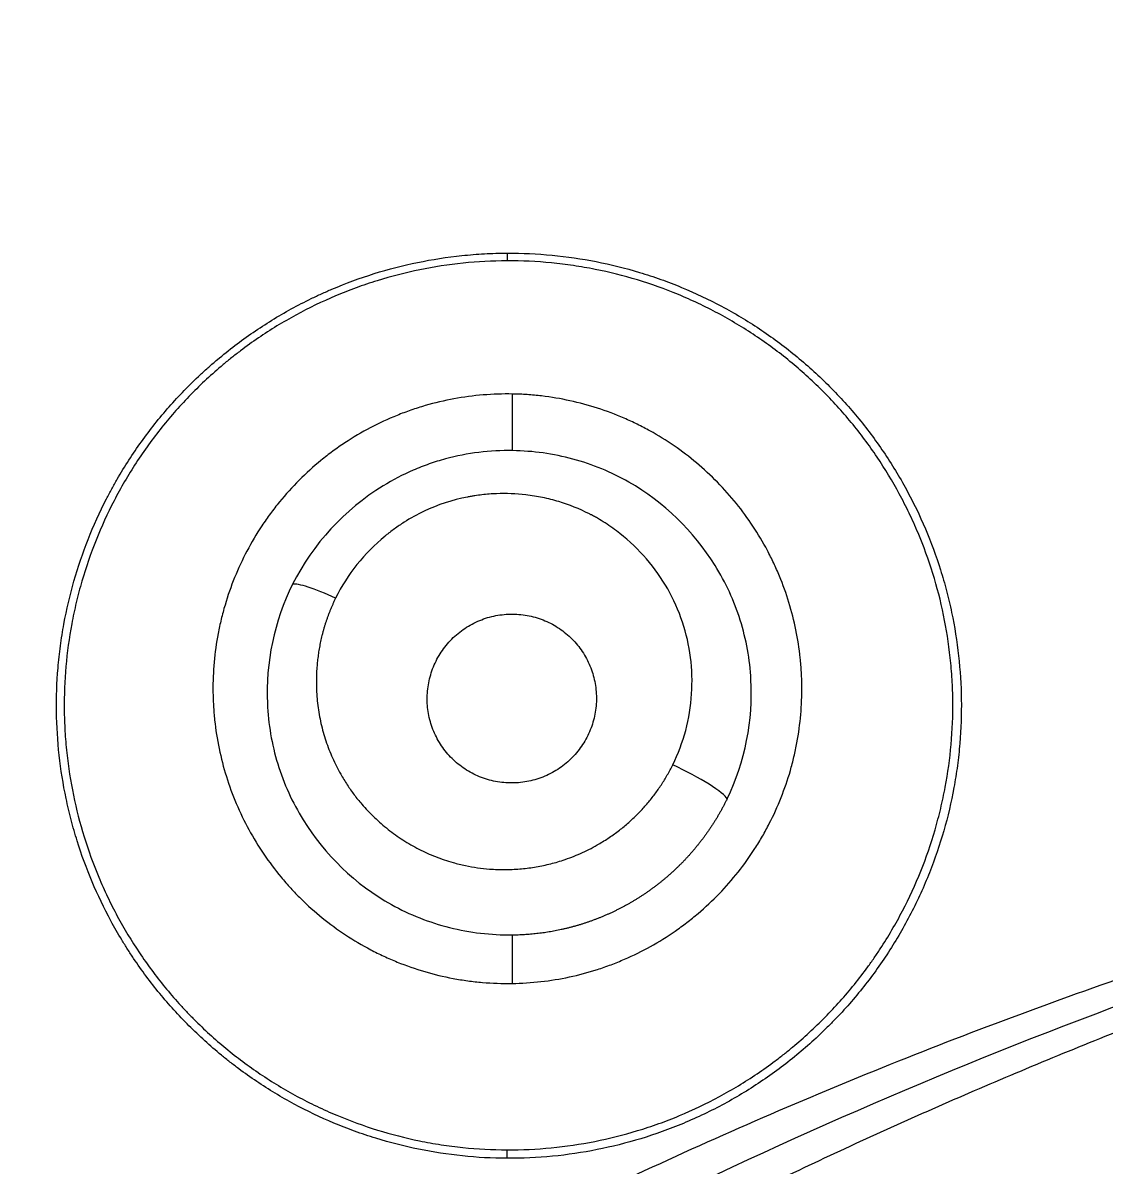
# Model space of a CAD drawing. Extents: x 541 to 1062, y 0 to 382.
# Drawn here: x 880.79 to 886.63, y 300.94 to 307.1 of the extents above; entities that cross this region are included whole.
import ezdxf

# ---------------------------------------------------------------- set-up
doc = ezdxf.new("R2010")
doc.units = 0
doc.header["$LTSCALE"] = 10
doc.header["$MEASUREMENT"] = 0
doc.header["$PDMODE"] = 3
doc.header["$PDSIZE"] = -10
doc.layers.get('0').update_dxf_attribs({"linetype": 'CONTINUOUS'})
doc.layers.get('DEFPOINTS').update_dxf_attribs({"linetype": 'CONTINUOUS'})
doc.layers.add('1', color=7, linetype='CONTINUOUS')
doc.styles.add('Daelim Dimension', font='')
doc.styles.get('Daelim Dimension').set_extended_font_data('NanumGothic')
doc.dimstyles.new('DEFAULT', dxfattribs={"dimscale": 2, "dimtxt": 2, "dimasz": 2, "dimexe": 0, "dimexo": 2, "dimgap": 1, "dimtad": 1, "dimdec": 1, "dimzin": 9, "dimdsep": 46, "dimtxsty": 'Daelim Dimension', "dimcen": 0.5, "dimclrd": 252, "dimclre": 252, "dimclrt": 3, "dimadec": 1, "dimazin": 0, "dimtfac": 1, "dimtdec": 1, "dimtix": 1, "dimtmove": 0, "dimatfit": 3, "dimfxl": 1, "dimtolj": 1, "dimtzin": 1, "dimlwd": 9, "dimlwe": 9, "dimarcsym": 0})

# ---------------------------------------------------------------- blocks, each defined once
blk = doc.blocks.new('*D10')
at = {"color": 5, "linetype": 'ByBlock', "lineweight": 9, "ltscale": 0.5, "transparency": 16777216}
for p, q in [((845.7003, 280.0728), (845.7003, 341.2206)), ((849.7003, 341.2206), (941.7003, 341.2206)), ((945.7003, 280.0745), (945.7003, 341.2206))]:
    blk.add_line(p, q, dxfattribs=at)
at = {"color": 5, "ltscale": 0.5, "transparency": 16777216}
for points in [[(849.7003, 341.8873), (849.7003, 340.5539), (845.7003, 341.2206)], [(941.7003, 341.8873), (941.7003, 340.5539), (945.7003, 341.2206)]]:
    blk.add_solid(points, dxfattribs=at)
at = {"layer": 'DEFPOINTS', "color": 0, "ltscale": 0.5, "transparency": 16777216}
for p in [(945.7003, 341.2206), (845.7003, 276.0728), (945.7003, 276.0745)]:
    blk.add_point(p, dxfattribs=at)
at = {"color": 7, "ltscale": 0.5, "transparency": 16777216, "insert": (895.7003, 346.2206), "char_height": 6, "attachment_point": 5, "style": 'Daelim Dimension'}
blk.add_mtext('\\A1;%%C100', dxfattribs=at)

msp = doc.modelspace()

# ---------------------------------------------------------------- linework, layer by layer
at = {"layer": '1', "color": 7, "linetype": 'Continuous', "lineweight": 13}
for p, q in [((883.4026, 305.8616), (883.4026, 305.82)), ((883.4325, 304.7966), (883.4328, 305.1011)), ((883.4297, 302.1795), (883.4295, 301.919)), ((883.4026, 300.975), (883.4026, 301.0209))]:
    msp.add_line(p, q, dxfattribs=at)
at = {"layer": '1', "color": 7, "linetype": 'Continuous', "lineweight": 18}
for radius, start, end in [(45.3527, 90, 267.62063), (41.2, 90, 267.35228), (41.78, 102.53337, 267.39118)]:
    msp.add_arc((895.7003, 276.0745), radius, start, end, dxfattribs=at)
at = {"layer": '1', "color": 7, "linetype": 'Continuous', "lineweight": 13}
for radius, end in [(26.1892, 270), (25.8133, 180)]:
    msp.add_arc((895.7003, 276.0745), radius, 90, end, dxfattribs=at)
for centre, major_axis, ratio, start_param, end_param in [((882.5061, 303.9369), (0.2691, -0.1327), 0.144323, 1.751038, 2.965146), ((884.3226, 303.0393), (-0.2691, 0.1327), 0.143923, 3.317981, 4.877074)]:
    msp.add_ellipse(centre, major_axis=major_axis, ratio=ratio, start_param=start_param, end_param=end_param, dxfattribs=at)
at = {"layer": '1', "color": 7, "linetype": 'Continuous', "lineweight": 18}
for points, weights in [([(895.7003, 326.0745), (868.4388, 326.0745), (845.7003, 307.3351), (845.7003, 276.0745)], [1, 0.732970788325, 0.639202598139, 0.718695429443]), ([(895.7003, 321.9703), (847.6625, 321.9703), (829.2792, 277.5891), (863.2471, 243.6212)], [1, 0.588455621577, 0.588455621577, 1])]:
    msp.add_rational_spline(points, weights, degree=3, dxfattribs=at)
at = {"layer": '1', "color": 7, "linetype": 'Continuous', "lineweight": 13}
for points, knots in [([(853.3351, 276.0745), (853.3351, 278.8473), (853.6082, 281.62), (854.6901, 287.059), (855.4989, 289.7252), (857.6211, 294.8486), (858.9344, 297.3058), (862.0154, 301.9168), (863.7829, 304.0705), (867.7042, 307.9918), (869.858, 309.7593), (874.4689, 312.8403), (876.9261, 314.1537), (882.0496, 316.2759), (884.7157, 317.0846), (890.1548, 318.1665), (892.9275, 318.4396), (895.7003, 318.4396)], [0, 0, 0, 0, 0.125, 0.125, 0.25, 0.25, 0.375, 0.375, 0.5, 0.5, 0.625, 0.625, 0.75, 0.75, 0.875, 0.875, 1, 1, 1, 1]), ([(883.4325, 304.7955), (883.3107, 304.7974), (883.1883, 304.7827), (883.0401, 304.7426), (883.0107, 304.7335), (882.9526, 304.7131), (882.8668, 304.6795), (882.5678, 304.5233), (882.3534, 304.2918), (882.2446, 304.0743)], [0, 0, 0, 0, 0.25, 0.25, 0.3125, 0.3125, 0.375, 0.5, 1, 1, 1, 1]), ([(884.5908, 302.9155), (884.6891, 303.1178), (884.7526, 303.452), (884.6946, 303.7764), (884.6457, 303.9323), (884.626, 303.9832), (884.5804, 304.082), (884.4506, 304.3217), (884.2495, 304.5174), (884.0132, 304.6525), (883.9641, 304.6765), (883.8631, 304.718), (883.7074, 304.7706), (883.5428, 304.7937), (883.4325, 304.7955)], [0, 0, 0, 0, 0.25, 0.375, 0.375, 0.4375, 0.4375, 0.5, 0.75, 0.75, 0.8125, 0.8125, 0.875, 1, 1, 1, 1]), ([(882.2446, 304.0743), (882.1445, 303.8743), (882.0758, 303.54), (882.1316, 303.2105), (882.1804, 303.0512), (882.2002, 302.9991), (882.2462, 302.8982), (882.3774, 302.6533), (882.5828, 302.4541), (882.8275, 302.3175), (882.8784, 302.2934), (882.9833, 302.2521), (883.1451, 302.2004), (883.3159, 302.1801), (883.4297, 302.181)], [0, 0, 0, 0, 0.25, 0.375, 0.375, 0.4375, 0.4375, 0.5, 0.75, 0.75, 0.8125, 0.8125, 0.875, 1, 1, 1, 1]), ([(872.9871, 291.3932), (873.1246, 291.6007), (873.2645, 291.8067), (873.5501, 292.2144), (873.6959, 292.4161), (874.1441, 293.0134), (874.4566, 293.4015), (875.1033, 294.1595), (875.4376, 294.5294), (876.124, 295.2518), (876.4761, 295.6044), (877.1987, 296.29), (877.5693, 296.623), (878.3285, 297.2681), (878.7169, 297.5801), (879.9073, 298.4835), (880.7339, 299.0423), (882.0157, 299.8105), (882.4499, 300.0549), (883.331, 300.5197), (883.7779, 300.74), (884.683, 301.156), (885.1412, 301.3517), (886.0674, 301.7183), (886.5355, 301.8892), (887.4801, 302.2059), (887.9566, 302.3516), (888.6769, 302.5501), (888.9179, 302.6128), (889.4016, 302.731), (889.6444, 302.7865), (890.1316, 302.8898), (890.376, 302.9377), (890.866, 303.0265), (891.1117, 303.0673), (891.604, 303.1425), (891.8506, 303.177), (892.3441, 303.2439), (892.591, 303.276), (892.838, 303.3074)], [0, 0, 0, 0, 0.03125, 0.03125, 0.0625, 0.0625, 0.125, 0.125, 0.1875, 0.1875, 0.25, 0.25, 0.3125, 0.3125, 0.375, 0.375, 0.5, 0.5, 0.5625, 0.5625, 0.625, 0.625, 0.6875, 0.6875, 0.75, 0.75, 0.8125, 0.8125, 0.84375, 0.84375, 0.875, 0.875, 0.90625, 0.90625, 0.9375, 0.9375, 0.96875, 0.96875, 1, 1, 1, 1]), ([(884.5908, 302.9155), (884.5882, 302.9102), (884.5831, 302.8998), (884.5751, 302.8842), (884.567, 302.8687), (884.5586, 302.8534), (884.5501, 302.8382), (884.5413, 302.8231), (884.5324, 302.8082), (884.5233, 302.7933), (884.514, 302.7787), (884.5045, 302.7641), (884.4948, 302.7497), (884.4849, 302.7354), (884.4748, 302.7213), (884.4646, 302.7073), (884.4542, 302.6935), (884.4436, 302.6798), (884.4329, 302.6662), (884.4219, 302.6529), (884.4108, 302.6396), (884.3996, 302.6266), (884.3881, 302.6136), (884.3766, 302.6009), (884.3648, 302.5883), (884.3529, 302.5759), (884.3409, 302.5636), (884.3286, 302.5515), (884.3163, 302.5396), (884.3038, 302.5278), (884.2911, 302.5163), (884.2783, 302.5049), (884.2654, 302.4936), (884.2523, 302.4826), (884.2391, 302.4717), (884.2258, 302.461), (884.2123, 302.4505), (884.1987, 302.4402), (884.185, 302.43), (884.1711, 302.4201), (884.1572, 302.4103), (884.1431, 302.4007), (884.1289, 302.3913), (884.1146, 302.3821), (884.1002, 302.3731), (884.0856, 302.3643), (884.071, 302.3557), (884.0562, 302.3473), (884.0414, 302.3391), (884.0265, 302.331), (884.0114, 302.3232), (883.9963, 302.3156), (883.9811, 302.3081), (883.9658, 302.3009), (883.9504, 302.2939), (883.935, 302.2871), (883.9194, 302.2805), (883.9038, 302.2741), (883.8881, 302.2679), (883.8723, 302.2619), (883.8565, 302.2561), (883.8406, 302.2505), (883.8247, 302.2451), (883.8086, 302.2399), (883.7926, 302.235), (883.7764, 302.2302), (883.7602, 302.2257), (883.744, 302.2214), (883.7277, 302.2173), (883.7114, 302.2134), (883.695, 302.2097), (883.6786, 302.2062), (883.6622, 302.2029), (883.6457, 302.1999), (883.6292, 302.197), (883.6127, 302.1944), (883.5961, 302.192), (883.5795, 302.1898), (883.5629, 302.1878), (883.5463, 302.186), (883.5297, 302.1844), (883.513, 302.1831), (883.4964, 302.1819), (883.4797, 302.181), (883.4631, 302.1803), (883.4464, 302.1798), (883.4353, 302.1796), (883.4297, 302.1795)], [0, 0, 0, 0, 0.012142, 0.024272, 0.03639, 0.048496, 0.06059, 0.072672, 0.084743, 0.096802, 0.10885, 0.120887, 0.132913, 0.144927, 0.156931, 0.168924, 0.180906, 0.192878, 0.204839, 0.21679, 0.228731, 0.240661, 0.252582, 0.264493, 0.276394, 0.288285, 0.300167, 0.31204, 0.323903, 0.335757, 0.347601, 0.359437, 0.371265, 0.383083, 0.394893, 0.406694, 0.418487, 0.430271, 0.442048, 0.453816, 0.465577, 0.47733, 0.489075, 0.500812, 0.512542, 0.524265, 0.53598, 0.547689, 0.55939, 0.571084, 0.582772, 0.594453, 0.606128, 0.617796, 0.629458, 0.641113, 0.652763, 0.664406, 0.676044, 0.687676, 0.699303, 0.710924, 0.722539, 0.73415, 0.745755, 0.757355, 0.76895, 0.780541, 0.792126, 0.803707, 0.815284, 0.826857, 0.838425, 0.849989, 0.861549, 0.873105, 0.884657, 0.896206, 0.907752, 0.919293, 0.930832, 0.942367, 0.953899, 0.965429, 0.976955, 0.988479, 1, 1, 1, 1])]:
    msp.add_open_spline(points, degree=3, knots=knots, dxfattribs=at)
at = {"layer": '1', "color": 7, "linetype": 'Continuous', "lineweight": 18}
for points, knots in [([(860.5974, 296.92), (861.4143, 298.2752), (862.31, 299.5822), (864.2463, 302.0823), (865.2869, 303.2755), (867.4989, 305.5318), (868.6702, 306.5951), (871.1273, 308.5775), (872.4131, 309.4967), (875.0817, 311.1787), (876.4644, 311.9416), (879.3078, 313.301), (880.7685, 313.8976), (883.748, 314.9166), (885.2668, 315.3391), (888.3416, 316.0045), (889.8978, 316.2474), (891.462, 316.3992)], [0, 0, 0, 0, 0.125, 0.125, 0.25, 0.25, 0.375, 0.375, 0.5, 0.5, 0.625, 0.625, 0.75, 0.75, 0.875, 0.875, 1, 1, 1, 1]), ([(860.7354, 296.8373), (862.3554, 299.5553), (864.3068, 302.09), (868.6738, 306.5815), (871.0981, 308.5608), (876.4462, 311.9665), (879.2684, 313.3265), (883.7073, 314.8659), (885.2243, 315.2958), (887.5457, 315.8105), (888.3234, 315.9607), (889.4952, 316.1565), (889.8868, 316.2166), (890.6728, 316.32), (891.0665, 316.3721), (891.462, 316.399)], [0, 0, 0, 0, 0.25, 0.25, 0.5, 0.5, 0.75, 0.75, 0.875, 0.875, 0.9375, 0.9375, 0.96875, 0.96875, 1, 1, 1, 1]), ([(883.4026, 300.975), (883.3213, 300.9753), (883.2409, 300.9797), (883.0817, 300.9962), (882.9241, 301.0204), (882.7696, 301.0598), (882.674, 301.0893), (882.655, 301.0954), (882.6169, 301.1082), (882.5979, 301.1148), (882.5413, 301.1354), (882.5041, 301.1499), (882.394, 301.1962), (882.2511, 301.2645), (882.116, 301.346), (882.0177, 301.4121), (881.9692, 301.4464), (881.9219, 301.4825), (881.8906, 301.507), (881.875, 301.5195), (881.7984, 301.5826), (881.6816, 301.6887), (881.5237, 301.8627), (881.4298, 301.9885), (881.3748, 302.0703), (881.364, 302.0868), (881.3427, 302.1201), (881.3322, 302.137), (881.3015, 302.1877), (881.2819, 302.2219), (881.2259, 302.3256), (881.1581, 302.4668), (881.1043, 302.6136), (881.0691, 302.7259), (881.0583, 302.7636), (881.0384, 302.8399), (881.0293, 302.8785), (881.0049, 302.995), (880.9801, 303.1508), (880.9656, 303.3858), (880.9711, 303.5433), (880.981, 303.6618), (880.9853, 303.7014), (880.9932, 303.7608), (880.9961, 303.7806), (881.0023, 303.8201), (881.0191, 303.9184), (881.0599, 304.0922), (881.1109, 304.2424), (881.1694, 304.3904), (881.2024, 304.4633), (881.2485, 304.5531), (881.258, 304.571), (881.2773, 304.6065), (881.307, 304.6592), (881.3384, 304.7106), (881.4037, 304.8117), (881.4972, 304.9418), (881.6033, 305.0626), (881.6878, 305.1496), (881.7168, 305.178), (881.7615, 305.2197), (881.7766, 305.2334), (881.8071, 305.2604), (881.8841, 305.3269), (882.0288, 305.437), (882.1662, 305.5215), (882.2726, 305.5799), (882.3266, 305.6078), (882.3819, 305.6338), (882.419, 305.6507), (882.4378, 305.6589), (882.5318, 305.6989), (882.6081, 305.7269), (882.7623, 305.775), (882.9184, 305.8152), (883.0781, 305.84), (883.1993, 305.8527), (883.24, 305.8559), (883.3213, 305.8603), (883.3619, 305.8614), (883.4026, 305.8616)], [0, 0, 0, 0, 0.03125, 0.03125, 0.0625, 0.09375, 0.09375, 0.101562, 0.101562, 0.109375, 0.109375, 0.125, 0.125, 0.15625, 0.1875, 0.1875, 0.203125, 0.210937, 0.210937, 0.21875, 0.21875, 0.25, 0.28125, 0.3125, 0.3125, 0.320312, 0.320312, 0.328125, 0.328125, 0.34375, 0.34375, 0.375, 0.40625, 0.40625, 0.421875, 0.421875, 0.4375, 0.4375, 0.46875, 0.5, 0.53125, 0.53125, 0.546875, 0.546875, 0.554687, 0.554687, 0.5625, 0.59375, 0.625, 0.625, 0.65625, 0.65625, 0.664062, 0.664062, 0.671875, 0.6875, 0.6875, 0.71875, 0.75, 0.75, 0.765625, 0.765625, 0.773437, 0.773437, 0.78125, 0.8125, 0.84375, 0.84375, 0.859375, 0.867187, 0.867187, 0.875, 0.875, 0.90625, 0.90625, 0.9375, 0.96875, 0.96875, 0.984375, 0.984375, 1, 1, 1, 1]), ([(883.4026, 305.82), (883.3228, 305.8198), (883.1644, 305.8113), (882.9305, 305.7755), (882.777, 305.7363), (882.6818, 305.7068), (882.6628, 305.7007), (882.6249, 305.6879), (882.606, 305.6812), (882.5497, 305.6607), (882.5126, 305.6461), (882.4029, 305.5997), (882.2604, 305.5309), (882.1254, 305.4485), (882.027, 305.3815), (881.9947, 305.3583), (881.9469, 305.3221), (881.9311, 305.3099), (881.8999, 305.285), (881.8227, 305.2219), (881.6922, 305.101), (881.5878, 304.9832), (881.5139, 304.891), (881.49, 304.8596), (881.4436, 304.7955), (881.4211, 304.7628), (881.3561, 304.6629), (881.3164, 304.5948), (881.2443, 304.4556), (881.1792, 304.3135), (881.1282, 304.1656), (881.0953, 304.0524), (881.0852, 304.0143), (881.067, 303.9378), (881.0589, 303.8995), (881.0374, 303.7845), (881.0164, 303.6306), (881.0103, 303.4758), (881.0114, 303.3593), (881.0127, 303.3204), (881.0172, 303.2425), (881.0204, 303.2034), (881.0329, 303.0872), (881.0569, 302.9342), (881.1145, 302.7104), (881.1673, 302.565), (881.2123, 302.4574), (881.2283, 302.4217), (881.2618, 302.3515), (881.2794, 302.317), (881.3343, 302.2148), (881.4139, 302.0828), (881.5058, 301.9589), (881.5794, 301.8692), (881.6174, 301.825), (881.6571, 301.7821), (881.6841, 301.7538), (881.6977, 301.7397), (881.7667, 301.6706), (881.8816, 301.5661), (882.0677, 301.4273), (882.2008, 301.3466), (882.287, 301.3), (882.3044, 301.2909), (882.3394, 301.2731), (882.3571, 301.2643), (882.4104, 301.2388), (882.4463, 301.2228), (882.5546, 301.1773), (882.7015, 301.124), (882.853, 301.0852), (882.9683, 301.0616), (883.0071, 301.0547), (883.0852, 301.0427), (883.1246, 301.0376), (883.2433, 301.0253), (883.3228, 301.0211), (883.4026, 301.0209)], [0, 0, 0, 0, 0.03125, 0.0625, 0.09375, 0.09375, 0.101562, 0.101562, 0.109375, 0.109375, 0.125, 0.125, 0.15625, 0.1875, 0.1875, 0.203125, 0.203125, 0.210937, 0.210937, 0.21875, 0.25, 0.28125, 0.28125, 0.296875, 0.296875, 0.3125, 0.3125, 0.34375, 0.34375, 0.375, 0.40625, 0.40625, 0.421875, 0.421875, 0.4375, 0.4375, 0.46875, 0.5, 0.5, 0.515625, 0.515625, 0.53125, 0.53125, 0.5625, 0.59375, 0.625, 0.625, 0.640625, 0.640625, 0.65625, 0.65625, 0.6875, 0.71875, 0.71875, 0.734375, 0.742187, 0.742187, 0.75, 0.75, 0.78125, 0.8125, 0.84375, 0.84375, 0.851562, 0.851562, 0.859375, 0.859375, 0.875, 0.875, 0.90625, 0.9375, 0.9375, 0.953125, 0.953125, 0.96875, 0.96875, 1, 1, 1, 1]), ([(883.4026, 305.8616), (883.4844, 305.8619), (883.5653, 305.8582), (883.7257, 305.8428), (883.8845, 305.8196), (884.0403, 305.781), (884.1366, 305.7519), (884.1558, 305.7459), (884.1942, 305.7333), (884.2134, 305.7267), (884.2704, 305.7064), (884.3079, 305.692), (884.4189, 305.6461), (884.563, 305.5782), (884.6992, 305.4969), (884.7985, 305.4309), (884.8311, 305.408), (884.8952, 305.3607), (884.9269, 305.3361), (885.0196, 305.2604), (885.1372, 305.1543), (885.2965, 304.9801), (885.3912, 304.854), (885.4579, 304.7555), (885.4794, 304.722), (885.5207, 304.6542), (885.5404, 304.62), (885.5969, 304.5161), (885.6651, 304.3746), (885.7195, 304.2273), (885.755, 304.1145), (885.7715, 304.0576), (885.7859, 303.9998), (885.795, 303.9611), (885.7994, 303.9416), (885.8199, 303.8443), (885.8449, 303.6881), (885.8597, 303.4522), (885.8542, 303.2938), (885.8443, 303.1746), (885.8399, 303.1347), (885.8293, 303.055), (885.823, 303.0155), (885.8014, 302.8976), (885.7649, 302.7425), (885.7134, 302.5915), (885.6544, 302.4426), (885.621, 302.3692), (885.5464, 302.2246), (885.5057, 302.1547), (885.4178, 302.0195), (885.3235, 301.8889), (885.2162, 301.7676), (885.145, 301.6948), (885.1305, 301.6804), (885.1012, 301.6519), (885.0863, 301.6378), (885.0411, 301.596), (885.0104, 301.569), (884.9165, 301.4906), (884.7868, 301.3929), (884.6481, 301.3085), (884.5406, 301.2503), (884.5042, 301.2318), (884.4303, 301.1964), (884.3926, 301.1796), (884.2791, 301.1322), (884.1258, 301.077), (883.89, 301.0179), (883.729, 300.9941), (883.566, 300.9784), (883.4843, 300.9746), (883.4026, 300.975)], [0, 0, 0, 0, 0.03125, 0.03125, 0.0625, 0.09375, 0.09375, 0.101563, 0.101563, 0.109375, 0.109375, 0.125, 0.125, 0.15625, 0.1875, 0.1875, 0.203125, 0.203125, 0.21875, 0.21875, 0.25, 0.28125, 0.3125, 0.3125, 0.328125, 0.328125, 0.34375, 0.34375, 0.375, 0.40625, 0.40625, 0.421875, 0.429687, 0.429687, 0.4375, 0.4375, 0.46875, 0.5, 0.53125, 0.53125, 0.546875, 0.546875, 0.5625, 0.5625, 0.59375, 0.625, 0.625, 0.65625, 0.65625, 0.6875, 0.6875, 0.71875, 0.75, 0.75, 0.757813, 0.757813, 0.765625, 0.765625, 0.78125, 0.78125, 0.8125, 0.84375, 0.84375, 0.859375, 0.859375, 0.875, 0.875, 0.90625, 0.9375, 0.96875, 0.96875, 1, 1, 1, 1]), ([(883.4026, 301.0209), (883.4827, 301.0206), (883.6417, 301.0281), (883.8768, 301.0626), (884.0312, 301.1011), (884.1461, 301.136), (884.1844, 301.1487), (884.2599, 301.1758), (884.2972, 301.1903), (884.4075, 301.2363), (884.5509, 301.3047), (884.6869, 301.3869), (884.786, 301.4538), (884.8185, 301.4769), (884.8667, 301.5131), (884.8826, 301.5253), (884.9141, 301.5502), (884.9918, 301.6132), (885.1232, 301.7342), (885.2284, 301.8521), (885.303, 301.9445), (885.3391, 301.9917), (885.3737, 302.0404), (885.3963, 302.0732), (885.4075, 302.0898), (885.462, 302.1732), (885.502, 302.2415), (885.5748, 302.3811), (885.6404, 302.5237), (885.6918, 302.6722), (885.725, 302.7859), (885.7352, 302.8243), (885.7535, 302.901), (885.7617, 302.9394), (885.7834, 303.0549), (885.8046, 303.2093), (885.8107, 303.3649), (885.8096, 303.4819), (885.8083, 303.521), (885.8049, 303.5797), (885.8035, 303.5994), (885.8002, 303.6385), (885.7909, 303.736), (885.7637, 303.9087), (885.7056, 304.1334), (885.6524, 304.2795), (885.6145, 304.3695), (885.6067, 304.3875), (885.5906, 304.4232), (885.5659, 304.4763), (885.5394, 304.5283), (885.484, 304.6306), (885.4039, 304.763), (885.3112, 304.8872), (885.237, 304.9772), (885.2115, 305.0067), (885.1588, 305.0646), (885.1315, 305.093), (885.0483, 305.1759), (884.9327, 305.2803), (884.7453, 305.419), (884.6112, 305.4995), (884.5069, 305.5553), (884.4715, 305.5731), (884.4001, 305.6068), (884.3641, 305.6228), (884.2552, 305.6678), (884.1076, 305.7206), (883.9552, 305.7587), (883.8391, 305.7818), (883.8001, 305.7885), (883.7215, 305.8001), (883.6818, 305.805), (883.5625, 305.8166), (883.4827, 305.8203), (883.4026, 305.82)], [0, 0, 0, 0, 0.03125, 0.0625, 0.09375, 0.09375, 0.109375, 0.109375, 0.125, 0.125, 0.15625, 0.1875, 0.1875, 0.203125, 0.203125, 0.210938, 0.210938, 0.21875, 0.25, 0.28125, 0.28125, 0.296875, 0.304688, 0.304688, 0.3125, 0.3125, 0.34375, 0.34375, 0.375, 0.40625, 0.40625, 0.421875, 0.421875, 0.4375, 0.4375, 0.46875, 0.5, 0.5, 0.515625, 0.515625, 0.523438, 0.523438, 0.53125, 0.5625, 0.59375, 0.625, 0.625, 0.632813, 0.632813, 0.640625, 0.65625, 0.65625, 0.6875, 0.71875, 0.71875, 0.734375, 0.734375, 0.75, 0.75, 0.78125, 0.8125, 0.84375, 0.84375, 0.859375, 0.859375, 0.875, 0.875, 0.90625, 0.9375, 0.9375, 0.953125, 0.953125, 0.96875, 0.96875, 1, 1, 1, 1]), ([(883.4328, 305.1011), (883.3257, 305.103), (883.2201, 305.0943), (883.0637, 305.0655), (883.0119, 305.0533), (882.9348, 305.0309), (882.9091, 305.0227), (882.8584, 305.0052), (882.8334, 304.9958), (882.7099, 304.946), (882.616, 304.8966), (882.5048, 304.8231), (882.4828, 304.8077), (882.4396, 304.7759), (882.4184, 304.7595), (882.3564, 304.7088), (882.2778, 304.6376), (882.2069, 304.5592), (882.1566, 304.4977), (882.1403, 304.4767), (882.1088, 304.4339), (882.0934, 304.412), (882.0199, 304.301), (881.971, 304.2079), (881.9117, 304.0621), (881.8943, 304.0124), (881.8718, 303.9364), (881.865, 303.9108), (881.8526, 303.8597), (881.8471, 303.834), (881.8227, 303.7056), (881.8134, 303.602), (881.8145, 303.4714), (881.8154, 303.4452), (881.8184, 303.3927), (881.8206, 303.3666), (881.8289, 303.2888), (881.8451, 303.1863), (881.8711, 303.0862), (881.902, 302.9872), (881.9199, 302.9383), (881.9811, 302.7936), (882.0308, 302.7027), (882.1178, 302.5743), (882.149, 302.5329), (882.199, 302.4728), (882.2162, 302.4531), (882.2517, 302.4144), (882.2699, 302.3956), (882.3628, 302.3039), (882.4435, 302.2386), (882.5741, 302.1525), (882.6193, 302.1259), (882.6895, 302.089), (882.7132, 302.0773), (882.761, 302.0551), (882.7851, 302.0447), (882.9066, 301.9955), (883.0071, 301.9659), (883.1372, 301.9414), (883.1634, 301.9372), (883.2163, 301.9299), (883.2428, 301.927), (883.3225, 301.9201), (883.3759, 301.9182), (883.4295, 301.919)], [0, 0, 0, 0, 0.0625, 0.0625, 0.09375, 0.09375, 0.109375, 0.109375, 0.125, 0.125, 0.1875, 0.1875, 0.203125, 0.203125, 0.21875, 0.21875, 0.25, 0.28125, 0.28125, 0.296875, 0.296875, 0.3125, 0.3125, 0.375, 0.375, 0.40625, 0.40625, 0.421875, 0.421875, 0.4375, 0.4375, 0.5, 0.5, 0.515625, 0.515625, 0.53125, 0.53125, 0.5625, 0.59375, 0.59375, 0.625, 0.625, 0.6875, 0.6875, 0.71875, 0.71875, 0.734375, 0.734375, 0.75, 0.75, 0.8125, 0.8125, 0.84375, 0.84375, 0.859375, 0.859375, 0.875, 0.875, 0.9375, 0.9375, 0.953125, 0.953125, 0.96875, 0.96875, 1, 1, 1, 1]), ([(883.4295, 301.919), (883.5344, 301.9206), (883.6376, 301.9325), (883.7899, 301.9651), (883.8402, 301.9785), (883.9151, 302.0025), (883.94, 302.0112), (883.9892, 302.0297), (884.0134, 302.0395), (884.1332, 302.0914), (884.224, 302.1419), (884.3312, 302.216), (884.3523, 302.2314), (884.3939, 302.2634), (884.4144, 302.2799), (884.4743, 302.3308), (884.5122, 302.3664), (884.6202, 302.4781), (884.6846, 302.5592), (884.7553, 302.669), (884.7689, 302.6913), (884.7948, 302.7362), (884.8072, 302.7589), (884.8425, 302.8277), (884.885, 302.9213), (884.9182, 303.0185), (884.9397, 303.0928), (884.9462, 303.1179), (884.9581, 303.1682), (884.9634, 303.1934), (884.9868, 303.3197), (884.9957, 303.4211), (884.9945, 303.5486), (884.9937, 303.5742), (884.9908, 303.6253), (884.9887, 303.6509), (884.9806, 303.7275), (884.9728, 303.7779), (884.9423, 303.9271), (884.9127, 304.024), (884.8639, 304.1418), (884.8536, 304.1652), (884.8317, 304.2116), (884.8203, 304.2344), (884.7844, 304.3018), (884.7585, 304.3454), (884.6747, 304.4721), (884.611, 304.5511), (884.5029, 304.6613), (884.4653, 304.696), (884.3872, 304.7616), (884.3062, 304.8232), (884.2194, 304.877), (884.1521, 304.9143), (884.1292, 304.9262), (884.0828, 304.9491), (884.0593, 304.96), (883.9408, 305.0113), (883.8431, 305.0428), (883.6922, 305.0757), (883.6412, 305.0843), (883.5635, 305.0935), (883.5374, 305.0959), (883.4851, 305.0995), (883.459, 305.1006), (883.4328, 305.1011)], [0, 0, 0, 0, 0.0625, 0.0625, 0.09375, 0.09375, 0.109375, 0.109375, 0.125, 0.125, 0.1875, 0.1875, 0.203125, 0.203125, 0.21875, 0.21875, 0.25, 0.25, 0.3125, 0.3125, 0.328125, 0.328125, 0.34375, 0.34375, 0.375, 0.40625, 0.40625, 0.421875, 0.421875, 0.4375, 0.4375, 0.5, 0.5, 0.515625, 0.515625, 0.53125, 0.53125, 0.5625, 0.5625, 0.625, 0.625, 0.640625, 0.640625, 0.65625, 0.65625, 0.6875, 0.6875, 0.75, 0.75, 0.78125, 0.78125, 0.8125, 0.84375, 0.84375, 0.859375, 0.859375, 0.875, 0.875, 0.9375, 0.9375, 0.96875, 0.96875, 0.984375, 0.984375, 1, 1, 1, 1]), ([(884.2973, 303.0992), (884.3565, 303.2193), (884.3905, 303.3483), (884.408, 303.6156), (884.3913, 303.7457), (884.3081, 303.9949), (884.2436, 304.108), (884.1115, 304.2617), (884.0399, 304.3306), (883.9467, 304.3969), (883.8977, 304.4266), (883.8726, 304.4406), (883.8599, 304.4473), (883.8544, 304.4502), (883.8508, 304.4521), (883.8504, 304.4523), (883.7938, 304.4811), (883.7111, 304.5143), (883.6095, 304.5399), (883.5649, 304.548), (883.5349, 304.5528), (883.5178, 304.5551), (883.4513, 304.5629), (883.372, 304.5661), (883.2802, 304.5591), (883.2346, 304.5529), (883.215, 304.5497), (883.202, 304.5474), (883.1942, 304.5459), (883.1068, 304.5289), (883.0287, 304.5034), (882.9175, 304.4507), (882.8634, 304.4208), (882.8029, 304.3796), (882.7733, 304.3574), (882.7587, 304.346), (882.7525, 304.341), (882.7483, 304.3376), (882.7451, 304.335), (882.6302, 304.2407), (882.541, 304.1289), (882.4767, 303.9989)], [0, 0, 0, 0, 0.125, 0.125, 0.25, 0.25, 0.375, 0.375, 0.4375, 0.46875, 0.484375, 0.492188, 0.496094, 0.498047, 0.498047, 0.5, 0.5, 0.53125, 0.546875, 0.554688, 0.554688, 0.5625, 0.5625, 0.59375, 0.609375, 0.617188, 0.621094, 0.621094, 0.625, 0.625, 0.6875, 0.6875, 0.71875, 0.734375, 0.742187, 0.746094, 0.748047, 0.748047, 0.75, 0.75, 1, 1, 1, 1]), ([(882.4767, 303.9989), (882.4743, 303.9939), (882.4695, 303.9839), (882.4625, 303.9689), (882.4558, 303.9537), (882.4494, 303.9385), (882.4432, 303.9232), (882.4373, 303.9078), (882.4316, 303.8923), (882.4262, 303.8768), (882.4211, 303.8612), (882.4162, 303.8455), (882.4115, 303.8297), (882.4072, 303.8139), (882.4031, 303.7979), (882.3992, 303.7819), (882.3956, 303.7658), (882.3923, 303.7497), (882.3892, 303.7334), (882.3864, 303.7171), (882.3838, 303.7007), (882.3816, 303.6842), (882.3795, 303.6676), (882.3777, 303.651), (882.3762, 303.6343), (882.3729, 303.5899), (882.3714, 303.5181), (882.379, 303.4196), (882.3962, 303.3225), (882.4227, 303.2277), (882.4584, 303.1358), (882.4982, 303.0572), (882.5383, 302.9913), (882.576, 302.9374), (882.6138, 302.8907), (882.6506, 302.8503), (882.6856, 302.8152), (882.7221, 302.7819), (882.7601, 302.7506), (882.7995, 302.7211), (882.8404, 302.6934), (882.8828, 302.6677), (882.9263, 302.6439), (882.9708, 302.6224), (883.0163, 302.6032), (883.063, 302.5862), (883.1167, 302.5697), (883.1769, 302.5547), (883.2429, 302.5429), (883.3005, 302.5367), (883.3496, 302.5342), (883.3903, 302.5336), (883.4308, 302.5345), (883.471, 302.537), (883.5108, 302.541), (883.5504, 302.5466), (883.5896, 302.5537), (883.6286, 302.5624), (883.6672, 302.5726), (883.7247, 302.5903), (883.8, 302.6193), (883.8804, 302.6601), (883.9478, 302.7014), (884.0027, 302.7403), (884.0453, 302.775), (884.0771, 302.8038), (884.0996, 302.8253), (884.1214, 302.8474), (884.1424, 302.8701), (884.1627, 302.8933), (884.1822, 302.9171), (884.2009, 302.9415), (884.2189, 302.9664), (884.2361, 302.9918), (884.2526, 303.0178), (884.2683, 303.0444), (884.2833, 303.0715), (884.2926, 303.09), (884.2973, 303.0992)], [0, 0, 0, 0, 0.005205, 0.010401, 0.015587, 0.020766, 0.025939, 0.031107, 0.036272, 0.041436, 0.046598, 0.051762, 0.056928, 0.062097, 0.067272, 0.072453, 0.077642, 0.08284, 0.088048, 0.093269, 0.098503, 0.103751, 0.109016, 0.114298, 0.119598, 0.124918, 0.15642, 0.187586, 0.218701, 0.250053, 0.281153, 0.312501, 0.333823, 0.354647, 0.375062, 0.390872, 0.406562, 0.422164, 0.437714, 0.453247, 0.468797, 0.4844, 0.50009, 0.515532, 0.531017, 0.546585, 0.562275, 0.583774, 0.60467, 0.625063, 0.63786, 0.650535, 0.663109, 0.675599, 0.688026, 0.700408, 0.712767, 0.725122, 0.737493, 0.749902, 0.780974, 0.812353, 0.833512, 0.854315, 0.874858, 0.884584, 0.894261, 0.903896, 0.913499, 0.92308, 0.932647, 0.942209, 0.951776, 0.961357, 0.970961, 0.980597, 0.990273, 1, 1, 1, 1]), ([(883.4305, 303.0013), (883.4, 303.0011), (883.37, 303.0038), (883.3258, 303.0124), (883.3112, 303.0159), (883.2823, 303.0245), (883.2679, 303.0296), (883.2262, 303.0466), (883.1999, 303.0605), (883.1625, 303.0852), (883.1504, 303.0941), (883.1272, 303.113), (883.1161, 303.123), (883.0845, 303.1543), (883.0657, 303.1771), (883.0406, 303.2141), (883.0329, 303.2269), (883.0188, 303.253), (883.006, 303.2796), (882.9959, 303.3074), (882.9871, 303.3357), (882.9834, 303.3502), (882.9744, 303.3941), (882.9714, 303.4235), (882.9711, 303.4679), (882.9718, 303.4828), (882.9745, 303.5126), (882.9766, 303.5276), (882.9851, 303.5716), (882.9936, 303.6001), (883.0106, 303.6418), (883.017, 303.6556), (883.0311, 303.6823), (883.0388, 303.6953), (883.0637, 303.7329), (883.0827, 303.7562), (883.115, 303.7887), (883.1263, 303.799), (883.1497, 303.8182), (883.174, 303.8363), (883.2, 303.8518), (883.2268, 303.8662), (883.2407, 303.8727), (883.2831, 303.8902), (883.312, 303.8988), (883.3567, 303.9075), (883.3717, 303.9097), (883.4022, 303.9125), (883.4175, 303.9132), (883.4327, 303.9131)], [0, 0, 0, 0, 0.0625, 0.0625, 0.09375, 0.09375, 0.125, 0.125, 0.1875, 0.1875, 0.21875, 0.21875, 0.25, 0.25, 0.3125, 0.3125, 0.34375, 0.34375, 0.375, 0.40625, 0.40625, 0.4375, 0.4375, 0.5, 0.5, 0.53125, 0.53125, 0.5625, 0.5625, 0.625, 0.625, 0.65625, 0.65625, 0.6875, 0.6875, 0.75, 0.75, 0.78125, 0.78125, 0.8125, 0.84375, 0.84375, 0.875, 0.875, 0.9375, 0.9375, 0.96875, 0.96875, 1, 1, 1, 1]), ([(883.4327, 303.9131), (883.463, 303.9129), (883.4927, 303.9097), (883.5363, 303.9007), (883.5508, 303.897), (883.5793, 303.8881), (883.5934, 303.883), (883.6346, 303.8656), (883.6605, 303.8516), (883.6972, 303.8268), (883.7091, 303.8179), (883.732, 303.7989), (883.7429, 303.789), (883.7739, 303.7577), (883.7925, 303.7351), (883.8171, 303.6982), (883.8247, 303.6855), (883.8385, 303.6596), (883.8511, 303.6331), (883.861, 303.6056), (883.8696, 303.5776), (883.8732, 303.5632), (883.8821, 303.5197), (883.885, 303.4905), (883.8853, 303.4465), (883.8847, 303.4318), (883.882, 303.4023), (883.8799, 303.3875), (883.8716, 303.3438), (883.8632, 303.3155), (883.8466, 303.2742), (883.8403, 303.2607), (883.8264, 303.234), (883.8188, 303.2211), (883.7943, 303.1837), (883.7757, 303.1604), (883.7441, 303.1282), (883.7329, 303.1179), (883.7098, 303.0985), (883.6859, 303.0805), (883.6603, 303.0648), (883.634, 303.0504), (883.6203, 303.0437), (883.5784, 303.026), (883.5498, 303.017), (883.5058, 303.0079), (883.4909, 303.0055), (883.4609, 303.0023), (883.4457, 303.0014), (883.4305, 303.0013)], [0, 0, 0, 0, 0.0625, 0.0625, 0.09375, 0.09375, 0.125, 0.125, 0.1875, 0.1875, 0.21875, 0.21875, 0.25, 0.25, 0.3125, 0.3125, 0.34375, 0.34375, 0.375, 0.40625, 0.40625, 0.4375, 0.4375, 0.5, 0.5, 0.53125, 0.53125, 0.5625, 0.5625, 0.625, 0.625, 0.65625, 0.65625, 0.6875, 0.6875, 0.75, 0.75, 0.78125, 0.78125, 0.8125, 0.84375, 0.84375, 0.875, 0.875, 0.9375, 0.9375, 0.96875, 0.96875, 1, 1, 1, 1]), ([(892.838, 303.3074), (891.8739, 303.1357), (890.8952, 303.0071), (888.9768, 302.5572), (888.0315, 302.2745), (885.2424, 301.2854), (883.4486, 300.4265), (878.4097, 297.3067), (875.4892, 294.4848), (873.2901, 291.1717)], [0, 0, 0, 0, 0.125, 0.125, 0.25, 0.25, 0.5, 0.5, 1, 1, 1, 1]), ([(892.838, 303.3074), (892.8228, 303.3036), (892.7922, 303.2959), (892.7458, 303.2845), (892.6985, 303.273), (892.6502, 303.2616), (892.6011, 303.2502), (892.5511, 303.2389), (892.5003, 303.2275), (892.4485, 303.2161), (892.3958, 303.2048), (892.3422, 303.1934), (892.2877, 303.1821), (892.2323, 303.1708), (892.1761, 303.1595), (892.0951, 303.1435), (891.9782, 303.1212), (891.8142, 303.0908), (891.6159, 303.0548), (891.4218, 303.0203), (891.2475, 302.9895), (891.1086, 302.9645), (890.9818, 302.9415), (890.867, 302.9204), (890.7644, 302.9011), (890.6477, 302.8786), (890.5152, 302.852), (890.3649, 302.8205), (890.2211, 302.7887), (890.0838, 302.7568), (889.9673, 302.728), (889.8694, 302.703), (889.7877, 302.6818), (889.7058, 302.6602), (889.6237, 302.6382), (889.5413, 302.6159), (889.4588, 302.5931), (889.376, 302.57), (889.293, 302.5464), (889.2097, 302.5225), (889.1263, 302.4982), (889.0426, 302.4735), (888.9587, 302.4484), (888.8745, 302.4229), (888.7902, 302.3971), (888.7056, 302.3708), (888.6208, 302.3441), (888.5358, 302.3171), (888.4506, 302.2897), (888.3651, 302.2619), (888.2794, 302.2336), (888.1935, 302.2051), (888.1073, 302.1761), (888.021, 302.1467), (887.9344, 302.1169), (887.8476, 302.0868), (887.7605, 302.0562), (887.6733, 302.0253), (887.5858, 301.9939), (887.4981, 301.9622), (887.4101, 301.9301), (887.322, 301.8976), (887.2336, 301.8647), (887.0217, 301.7851), (886.6877, 301.6559), (886.2342, 301.4713), (885.784, 301.2791), (885.3373, 301.0792), (884.8941, 300.8715), (884.4544, 300.656), (884.0181, 300.4327), (883.5855, 300.2015), (883.1564, 299.9624), (882.7309, 299.7154), (882.3091, 299.4604), (881.6197, 299.0269), (880.678, 298.3876), (879.511, 297.5022), (878.3844, 296.5493), (877.6241, 295.8342), (877.1936, 295.405), (877.0756, 295.2859), (876.9582, 295.1662), (876.8416, 295.0457), (876.7257, 294.9246), (876.6106, 294.8028), (876.4962, 294.6803), (876.3825, 294.5572), (876.2696, 294.4333), (876.1573, 294.3088), (876.0459, 294.1836), (875.9351, 294.0578), (875.8251, 293.9312), (875.7159, 293.804), (875.6074, 293.6761), (875.4996, 293.5475), (875.3926, 293.4182), (875.2864, 293.2882), (875.1809, 293.1576), (875.0761, 293.0262), (874.9721, 292.8942), (874.8688, 292.7615), (874.7663, 292.628), (874.6646, 292.4939), (874.5636, 292.3591), (874.4634, 292.2236), (874.364, 292.0875), (874.2653, 291.9506), (874.1674, 291.813), (874.0702, 291.6748), (873.9738, 291.5358), (873.8782, 291.3962), (873.7834, 291.2558), (873.6892, 291.1148), (873.6272, 291.0202), (873.5961, 290.973)], [0, 0, 0, 0, 0.001994, 0.004025, 0.006093, 0.008198, 0.010339, 0.012518, 0.014733, 0.016985, 0.019275, 0.021601, 0.023964, 0.026365, 0.028803, 0.031278, 0.036883, 0.043965, 0.052526, 0.062567, 0.069079, 0.075072, 0.080547, 0.085502, 0.089939, 0.093855, 0.100641, 0.10716, 0.113413, 0.119401, 0.125125, 0.128696, 0.13228, 0.135877, 0.139487, 0.143111, 0.146749, 0.1504, 0.154064, 0.157742, 0.161434, 0.16514, 0.168859, 0.172592, 0.176339, 0.1801, 0.183875, 0.187664, 0.191468, 0.195285, 0.199116, 0.202962, 0.206822, 0.210696, 0.214585, 0.218488, 0.222406, 0.226338, 0.230285, 0.234246, 0.238222, 0.242213, 0.246218, 0.250238, 0.271047, 0.291841, 0.312626, 0.333408, 0.354192, 0.374985, 0.395794, 0.416624, 0.437481, 0.458373, 0.479304, 0.500282, 0.562119, 0.624246, 0.686828, 0.75003, 0.757153, 0.764275, 0.771395, 0.778515, 0.785633, 0.792751, 0.799869, 0.806986, 0.814104, 0.821222, 0.828341, 0.83546, 0.842581, 0.849702, 0.856826, 0.863951, 0.871078, 0.878208, 0.88534, 0.892474, 0.899612, 0.906753, 0.913898, 0.921047, 0.928199, 0.935356, 0.942517, 0.949683, 0.956854, 0.96403, 0.971212, 0.9784, 0.985594, 0.992794, 1, 1, 1, 1])]:
    msp.add_open_spline(points, degree=3, knots=knots, dxfattribs=at)

# ---------------------------------------------------------------- dimensions: what is measured, and where the dimension line sits
at = {"ltscale": 0.5}
dim = msp.add_linear_dim(base=(945.7003, 341.2206), p1=(845.7003, 276.0728), p2=(945.7003, 276.0745), text='%%C<>', dimstyle='DEFAULT', override={"dimtxt": 3, "dimclrd": 5, "dimclre": 5, "dimclrt": 7, "dimfxl": 1.25, "dimarcsym": 1}, dxfattribs=at)
dim.commit()
dim.dimension.update_dxf_attribs({"geometry": '*D10', "text_midpoint": (895.7003, 346.2206)})

doc.saveas('drawing.dxf')
